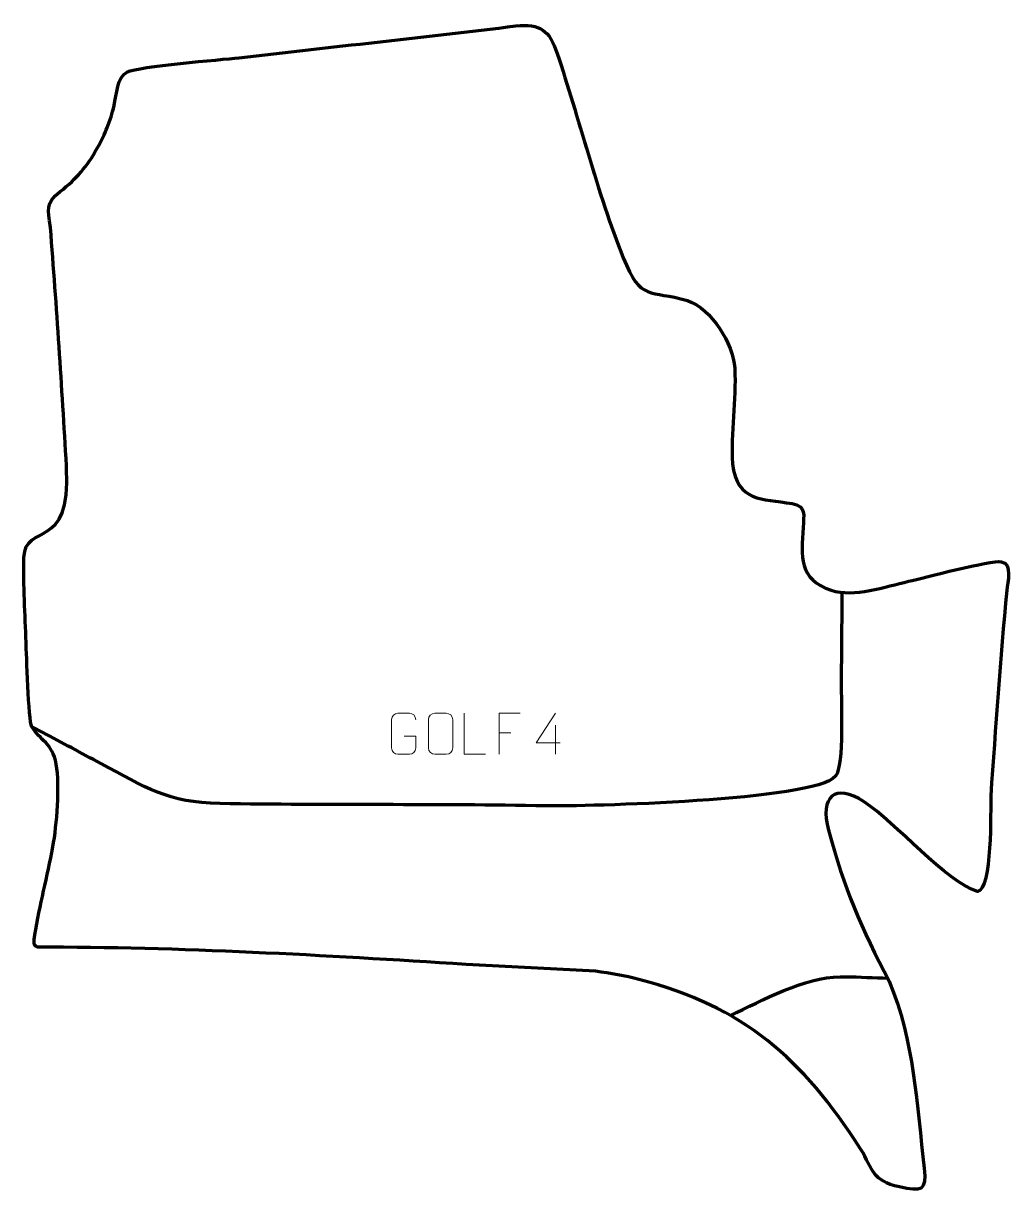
# Model space of a CAD drawing. Header units: millimetres. Extents: x -472 to 132, y 177 to 891.
import ezdxf

# ---------------------------------------------------------------- set-up
doc = ezdxf.new("R2010")
doc.units = ezdxf.units.MM
doc.header["$MEASUREMENT"] = 0
doc.layers.add('layer 1', color=7, linetype='Continuous')
doc.layers.add('layer 2', color=7, linetype='Continuous')

msp = doc.modelspace()

# ---------------------------------------------------------------- linework, layer by layer
at = {"layer": 'layer 1', "color": 142, "lineweight": 158}
for points, knots in [([(27.8131, 543.474), (27.6418, 524.9151), (27.4706, 506.3563), (27.2993, 487.7974), (27.2993, 487.7974), (27.2934, 477.2947), (29.1568, 437.8636), (23.926, 431.1305), (23.926, 431.1305), (10.8008, 415.979), (-129.7095, 412.7057), (-152.9046, 413.039), (-152.9046, 413.039), (-219.268, 414.3428), (-285.645, 413.3763), (-352.0039, 414.4312), (-352.0039, 414.4312), (-383.6153, 414.9467), (-397.7676, 424.5224), (-424.8042, 438.9645), (-424.8042, 438.9645), (-436.6226, 445.2776), (-448.4067, 451.6525), (-460.2403, 457.9378), (-460.2403, 457.9378), (-460.2403, 457.9378), (-466.8295, 461.4291), (-466.8295, 461.4291)], [0, 0, 0, 0, 0.125, 0.125, 0.125, 0.125, 0.25, 0.25, 0.25, 0.25, 0.375, 0.375, 0.375, 0.375, 0.5, 0.5, 0.5, 0.5, 0.625, 0.625, 0.625, 0.625, 0.75, 0.75, 0.75, 0.75, 1, 1, 1, 1]), ([(-40.2812, 284.9716), (-20.6182, 294.3628), (4.8218, 308.4599), (26.7775, 308.6851), (26.7775, 308.6851), (35.3751, 308.7733), (44.1153, 308.1366), (52.732, 307.9207), (52.732, 307.9207), (52.732, 307.9207), (55.7035, 307.8576), (55.7035, 307.8576)], [0, 0, 0, 0, 0.25, 0.25, 0.25, 0.25, 0.5, 0.5, 0.5, 0.5, 1, 1, 1, 1])]:
    msp.add_open_spline(points, degree=3, knots=knots, dxfattribs=at)
at = {"layer": 'layer 1', "color": 250, "lineweight": 9}
for points, knots in [([(-239.5684, 455.6492), (-239.5684, 455.6492), (-232.4003, 455.6492), (-232.4003, 455.6492), (-232.4003, 455.6492), (-232.4003, 455.6492), (-232.4003, 448.4811), (-232.4003, 448.4811), (-232.4003, 448.4811), (-232.54, 446.1577), (-234.2172, 444.6781), (-236.365, 444.6673), (-236.365, 444.6673), (-238.6968, 444.6677), (-241.0288, 444.6677), (-243.3603, 444.6673), (-243.3603, 444.6673), (-245.2852, 444.5619), (-247.2574, 446.4464), (-247.2462, 448.4637), (-247.2462, 448.4637), (-247.2458, 454.2338), (-247.2458, 460.0035), (-247.2462, 465.7728), (-247.2462, 465.7728), (-247.242, 467.9109), (-245.4952, 469.6301), (-243.3429, 469.6167), (-243.3429, 469.6167), (-241.0172, 469.6167), (-238.6911, 469.6167), (-236.365, 469.6167), (-236.365, 469.6167), (-234.4183, 469.6521), (-232.4269, 468.1606), (-232.4003, 465.7229)], [0, 0, 0, 0, 0.1, 0.1, 0.1, 0.1, 0.2, 0.2, 0.2, 0.2, 0.3, 0.3, 0.3, 0.3, 0.4, 0.4, 0.4, 0.4, 0.5, 0.5, 0.5, 0.5, 0.6, 0.6, 0.6, 0.6, 0.7, 0.7, 0.7, 0.7, 0.8, 0.8, 0.8, 0.8, 1, 1, 1, 1]), ([(-220.7984, 469.6161), (-218.4727, 469.6161), (-216.1466, 469.6161), (-213.8205, 469.6161), (-213.8205, 469.6161), (-211.8739, 469.6517), (-209.8825, 468.1601), (-209.8558, 465.7225), (-209.8558, 465.7225), (-209.8562, 459.9756), (-209.8562, 454.2283), (-209.8558, 448.4806), (-209.8558, 448.4806), (-209.9956, 446.1572), (-211.6728, 444.6776), (-213.8205, 444.6668), (-213.8205, 444.6668), (-216.1524, 444.6672), (-218.4843, 444.6672), (-220.8158, 444.6668), (-220.8158, 444.6668), (-222.7408, 444.5614), (-224.7129, 446.4459), (-224.7017, 448.4632), (-224.7017, 448.4632), (-224.7014, 454.2333), (-224.7014, 460.003), (-224.7017, 465.7723), (-224.7017, 465.7723), (-224.6975, 467.9104), (-222.9508, 469.6296), (-220.7984, 469.6161)], [0, 0, 0, 0, 0.11111111, 0.11111111, 0.11111111, 0.11111111, 0.22222222, 0.22222222, 0.22222222, 0.22222222, 0.33333333, 0.33333333, 0.33333333, 0.33333333, 0.44444444, 0.44444444, 0.44444444, 0.44444444, 0.55555556, 0.55555556, 0.55555556, 0.55555556, 0.66666667, 0.66666667, 0.66666667, 0.66666667, 0.77777778, 0.77777778, 0.77777778, 0.77777778, 1, 1, 1, 1]), ([(-189.9502, 444.663), (-189.9502, 444.663), (-202.8993, 444.663), (-202.8993, 444.663), (-202.8993, 444.663), (-202.8993, 444.663), (-202.8993, 469.6166), (-202.8993, 469.6166)], [0, 0, 0, 0, 0.33333333, 0.33333333, 0.33333333, 0.33333333, 1, 1, 1, 1]), ([(-168.7134, 469.6241), (-168.7134, 469.6241), (-181.5874, 469.6241), (-181.5874, 469.6241), (-181.5874, 469.6241), (-181.5874, 469.6241), (-181.5874, 444.6705), (-181.5874, 444.6705)], [0, 0, 0, 0, 0.33333333, 0.33333333, 0.33333333, 0.33333333, 1, 1, 1, 1]), ([(-144.1766, 451.5639), (-144.1766, 451.5639), (-158.9983, 451.5639), (-158.9983, 451.5639), (-158.9983, 451.5639), (-158.9983, 451.5639), (-147.1207, 469.6344), (-147.1207, 469.6344)], [0, 0, 0, 0, 0.33333333, 0.33333333, 0.33333333, 0.33333333, 1, 1, 1, 1])]:
    msp.add_open_spline(points, degree=3, knots=knots, dxfattribs=at)
for points in [[(-181.5874, 457.7444), (-181.5874, 457.7444), (-174.4193, 457.7444), (-174.4193, 457.7444)], [(-147.1207, 462.325), (-147.1207, 462.325), (-147.1207, 444.6603), (-147.1207, 444.6603)]]:
    msp.add_open_spline(points, degree=3, dxfattribs=at)
at = {"layer": 'layer 2', "color": 242, "lineweight": 158}
msp.add_open_spline([(-122.682, 311.9862), (-113.4685, 310.7869), (-104.5559, 309.1982), (-96.1661, 307.0602), (-96.1661, 307.0602), (-31.8867, 290.3232), (3.7132, 258.645), (39.0074, 203.7704), (39.0074, 203.7704), (47.3944, 190.201), (45.9347, 184.231), (62.8483, 180.2329), (62.8483, 180.2329), (76.5689, 177.5465), (79.535, 177.3815), (77.9701, 191.6697), (77.9701, 191.6697), (73.7635, 230.0754), (71.6593, 269.8252), (56.7267, 305.9407), (56.7267, 305.9407), (39.5161, 338.0691), (29.1566, 362.9651), (19.5029, 398.2063), (19.5029, 398.2063), (14.2903, 418.5641), (23.13, 427.4036), (41.428, 415.5275), (41.428, 415.5275), (60.2209, 403.3303), (91.7885, 366.2308), (110.6179, 360.8142), (110.6179, 360.8142), (119.5233, 361.6353), (118.5594, 411.1853), (118.6304, 419.2959), (118.6304, 419.2959), (121.7532, 460.7923), (124.2769, 503.3157), (128.4757, 544.621), (128.4757, 544.621), (129.0175, 549.9507), (132.0174, 560.8744), (125.0892, 562.2037), (125.0892, 562.2037), (118.932, 563.385), (77.7283, 552.4092), (68.4932, 550.2807), (68.4932, 550.2807), (54.4593, 547.0734), (35.0389, 540.2714), (21.2364, 544.7995), (21.2364, 544.7995), (1.179, 551.3796), (3.1441, 565.6217), (4.0785, 583.0911), (4.0785, 583.0911), (4.4325, 591.0118), (6.14, 595.8356), (-2.5787, 597.7598), (-2.5787, 597.7598), (-21.5808, 600.8821), (-35.8242, 598.5443), (-39.0744, 622.1372), (-39.0744, 622.1372), (-40.3041, 640.848), (-36.7263, 660.8271), (-37.6501, 680.407), (-37.6501, 680.407), (-38.71, 695.6398), (-51.7319, 716.6883), (-66.5478, 721.786), (-66.5478, 721.786), (-89.5835, 728.6715), (-95.0235, 721.0107), (-105.8246, 748.0045), (-105.8246, 748.0045), (-121.6293, 787.503), (-133.1892, 834.4048), (-146.1194, 872.8387), (-146.1194, 872.8387), (-150.8514, 886.9041), (-156.4546, 891.1689), (-171.2399, 889.5997), (-171.2399, 889.5997), (-227.5182, 882.7875), (-283.9708, 876.6361), (-340.3026, 870.1759), (-340.3026, 870.1759), (-351.7202, 868.9146), (-401.64, 864.9933), (-408.509, 861.4707), (-408.509, 861.4707), (-414.8698, 858.2089), (-415.1001, 847.7646), (-416.6396, 841.0482), (-416.6396, 841.0482), (-418.9474, 830.9805), (-421.9536, 823.9884), (-426.9135, 814.9622), (-426.9135, 814.9622), (-433.3911, 803.3446), (-439.2212, 796.7008), (-449.5126, 788.3997), (-449.5126, 788.3997), (-459.1343, 780.6387), (-456.7611, 778.2313), (-455.5216, 766.4327), (-455.5216, 766.4327), (-451.6732, 717.9879), (-448.5395, 669.3105), (-445.7162, 620.7999), (-445.7162, 620.7999), (-445.7162, 620.7999), (-445.6291, 619.3038), (-445.6291, 619.3038), (-445.6291, 619.3038), (-442.6737, 567.9377), (-471.035, 586.8102), (-471.6754, 564.7457), (-471.6754, 564.7457), (-472.0432, 548.2723), (-471.0116, 529.545), (-470.375, 512.9922), (-470.375, 512.9922), (-470.1289, 506.593), (-469.0769, 465.3047), (-466.8295, 461.4291), (-466.8295, 461.4291), (-461.8026, 452.7604), (-454.3212, 451.8528), (-451.9961, 438.5925), (-451.9961, 438.5925), (-449.6061, 424.9614), (-451.5934, 401.793), (-454.0099, 387.9962), (-454.0099, 387.9962), (-457.3821, 369.9876), (-461.9949, 352.3234), (-465.1187, 334.2347), (-465.1187, 334.2347), (-466.5757, 325.6552), (-464.8408, 326.7202), (-455.8876, 326.6999), (-455.8876, 326.6999), (-367.3178, 326.4993), (-280.0939, 321.1895), (-193.4658, 315.6728), (-193.4658, 315.6728), (-193.4658, 315.6728), (-122.682, 311.9862), (-122.682, 311.9862)], degree=3, knots=[0, 0, 0, 0, 0.02564103, 0.02564103, 0.02564103, 0.02564103, 0.05128205, 0.05128205, 0.05128205, 0.05128205, 0.07692308, 0.07692308, 0.07692308, 0.07692308, 0.1025641, 0.1025641, 0.1025641, 0.1025641, 0.12820513, 0.12820513, 0.12820513, 0.12820513, 0.15384615, 0.15384615, 0.15384615, 0.15384615, 0.17948718, 0.17948718, 0.17948718, 0.17948718, 0.20512821, 0.20512821, 0.20512821, 0.20512821, 0.23076923, 0.23076923, 0.23076923, 0.23076923, 0.25641026, 0.25641026, 0.25641026, 0.25641026, 0.28205128, 0.28205128, 0.28205128, 0.28205128, 0.30769231, 0.30769231, 0.30769231, 0.30769231, 0.33333333, 0.33333333, 0.33333333, 0.33333333, 0.35897436, 0.35897436, 0.35897436, 0.35897436, 0.38461538, 0.38461538, 0.38461538, 0.38461538, 0.41025641, 0.41025641, 0.41025641, 0.41025641, 0.43589744, 0.43589744, 0.43589744, 0.43589744, 0.46153846, 0.46153846, 0.46153846, 0.46153846, 0.48717949, 0.48717949, 0.48717949, 0.48717949, 0.51282051, 0.51282051, 0.51282051, 0.51282051, 0.53846154, 0.53846154, 0.53846154, 0.53846154, 0.56410256, 0.56410256, 0.56410256, 0.56410256, 0.58974359, 0.58974359, 0.58974359, 0.58974359, 0.61538462, 0.61538462, 0.61538462, 0.61538462, 0.64102564, 0.64102564, 0.64102564, 0.64102564, 0.66666667, 0.66666667, 0.66666667, 0.66666667, 0.69230769, 0.69230769, 0.69230769, 0.69230769, 0.71794872, 0.71794872, 0.71794872, 0.71794872, 0.74358974, 0.74358974, 0.74358974, 0.74358974, 0.76923077, 0.76923077, 0.76923077, 0.76923077, 0.79487179, 0.79487179, 0.79487179, 0.79487179, 0.82051282, 0.82051282, 0.82051282, 0.82051282, 0.84615385, 0.84615385, 0.84615385, 0.84615385, 0.87179487, 0.87179487, 0.87179487, 0.87179487, 0.8974359, 0.8974359, 0.8974359, 0.8974359, 0.92307692, 0.92307692, 0.92307692, 0.92307692, 0.94871795, 0.94871795, 0.94871795, 0.94871795, 1, 1, 1, 1], dxfattribs=at)

doc.saveas('drawing.dxf')
